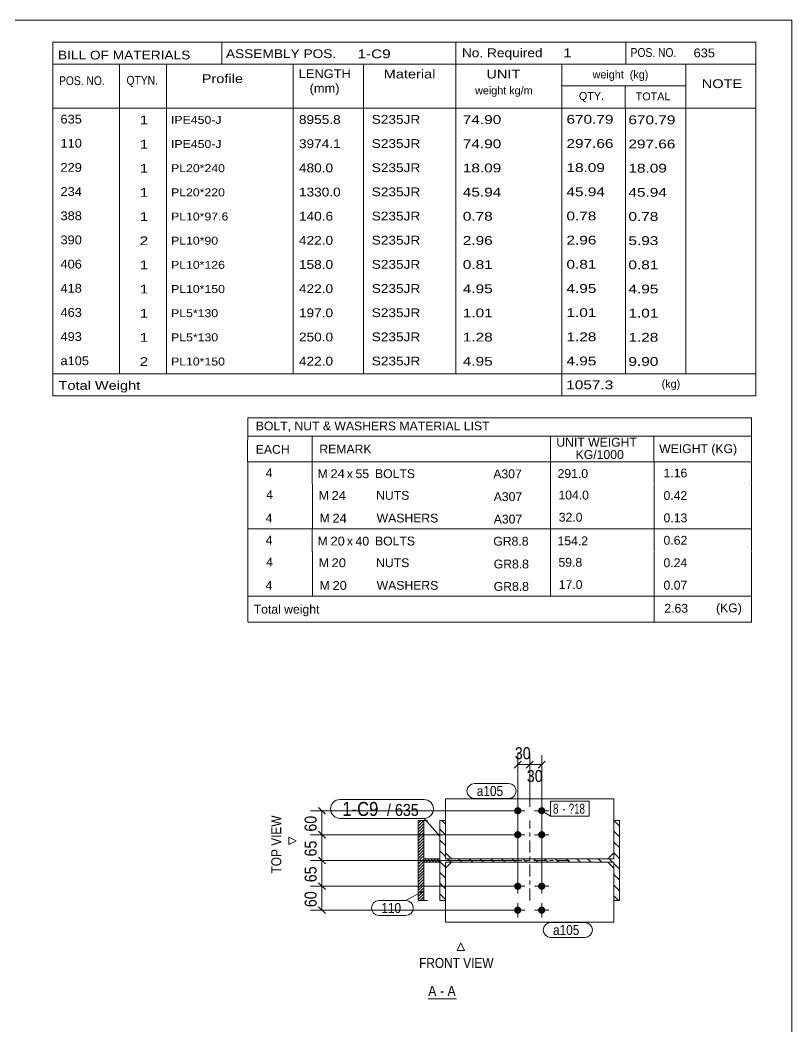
# Model space of a CAD drawing. Header units: millimetres. Extents: x 2 to 579, y 1 to 825.
# Drawn here: x 385.8 to 579, y 572.9 to 825 of the extents above; entities that cross this region are included whole.
import ezdxf

# ---------------------------------------------------------------- set-up
doc = ezdxf.new("R2010")
doc.units = ezdxf.units.MM
for name, pattern in [('XKITLINE00', [0]), ('XKITLINE01', [4, 1, -1, 1, -1]), ('XKITLINE03', [6, 3, -1, 1, -1])]:
    doc.linetypes.add(name, pattern=pattern)
for name, color, linetype, lineweight in [('Bolt', 3, 'Continuous', 0), ('BoltMark', 7, 'Continuous', 0), ('Dimensions', 7, 'Continuous', 0), ('DrawingSheet', 5, 'Continuous', 0), ('OtherObjectType', 7, 'Continuous', 0), ('Part', 2, 'Continuous', 0), ('PartMark', 7, 'Continuous', 0)]:
    doc.layers.add(name, color=color, linetype=linetype, lineweight=lineweight)
doc.styles.add('ARIAL', font='ARIAL.TTF')
doc.styles.add('ARIAL_NARROW', font='ARIALN.TTF')

# ---------------------------------------------------------------- blocks, each defined once
blk = doc.blocks.new('*A3')
at = {"layer": 'Part', "color": 7, "linetype": 'XKITLINE00', "lineweight": 0}
for p, q in [((492.26, 623.69), (491.36, 624.6)), ((535.86, 623.2), (534.46, 624.6)), ((492.26, 621), (490.86, 622.4)), ((535.86, 620.51), (534.46, 621.91)), ((492.26, 618.31), (490.86, 619.71)), ((535.86, 617.81), (534.46, 619.21)), ((492.26, 615.61), (490.86, 617.01)), ((493.72, 614.15), (492.82, 615.05)), ((496.42, 614.15), (495.52, 615.05)), ((499.11, 614.15), (498.21, 615.05)), ((501.81, 614.15), (500.91, 615.05)), ((504.5, 614.15), (503.6, 615.05)), ((507.19, 614.15), (506.29, 615.05)), ((509.89, 614.15), (508.99, 615.05)), ((512.58, 614.15), (511.68, 615.05)), ((515.28, 614.15), (514.38, 615.05)), ((517.97, 614.15), (517.07, 615.05)), ((520.66, 614.15), (519.76, 615.05)), ((523.36, 614.15), (522.46, 615.05)), ((526.05, 614.15), (525.15, 615.05)), ((528.75, 614.15), (527.85, 615.05)), ((531.44, 614.15), (530.54, 615.05)), ((534.13, 614.15), (533.23, 615.05)), ((535.86, 615.12), (534.46, 616.52)), ((492.26, 612.92), (490.86, 614.32)), ((535.86, 612.42), (534.46, 613.82)), ((492.26, 610.22), (490.86, 611.62)), ((535.86, 609.73), (534.46, 611.13)), ((492.26, 607.53), (490.86, 608.93)), ((535.86, 607.04), (534.46, 608.44)), ((492.26, 604.84), (490.86, 606.24)), ((535.6, 604.6), (534.46, 605.74))]:
    blk.add_line(p, q, dxfattribs=at)
blk = doc.blocks.new('*A4')
at = {"layer": 'Part', "color": 7, "linetype": 'XKITLINE00', "lineweight": 0}
for p, q in [((486.12, 624.6), (485.42, 623.9)), ((486.83, 624.57), (485.42, 623.17)), ((486.83, 623.84), (485.42, 622.44)), ((486.83, 623.11), (485.42, 621.7)), ((486.83, 622.38), (485.42, 620.97)), ((486.83, 621.64), (485.42, 620.24)), ((486.83, 620.91), (485.42, 619.5)), ((486.83, 620.18), (485.42, 618.77)), ((486.83, 619.45), (485.42, 618.04)), ((486.83, 618.71), (485.42, 617.31)), ((486.83, 617.98), (485.42, 616.57)), ((485.73, 616.15), (485.42, 615.84)), ((486.1, 615.78), (485.42, 615.11)), ((486.46, 615.42), (485.42, 614.38)), ((486.83, 615.05), (485.42, 613.64)), ((486.83, 617.25), (485.73, 616.15)), ((486.83, 616.52), (486.1, 615.78)), ((486.83, 615.78), (486.46, 615.42)), ((486.83, 615.05), (486.83, 615.05)), ((487.56, 615.05), (487.19, 614.68)), ((488.29, 615.05), (487.56, 614.32)), ((489.03, 615.05), (488.13, 614.15)), ((489.76, 615.05), (488.86, 614.15)), ((490.49, 615.05), (489.59, 614.15)), ((487.19, 614.68), (485.42, 612.91)), ((486.83, 613.58), (485.42, 612.18)), ((486.83, 612.85), (485.42, 611.45)), ((487.56, 614.32), (487.39, 614.15)), ((490.86, 614.69), (490.32, 614.15)), ((486.83, 612.12), (485.42, 610.71)), ((486.83, 611.39), (485.42, 609.98)), ((486.83, 610.65), (485.42, 609.25)), ((486.83, 609.92), (485.42, 608.52)), ((486.83, 609.19), (485.42, 607.78)), ((486.83, 608.46), (485.42, 607.05)), ((486.83, 607.72), (485.42, 606.32)), ((486.83, 606.99), (485.42, 605.58)), ((486.83, 606.26), (485.42, 604.85)), ((486.83, 605.53), (485.9, 604.6)), ((486.83, 604.79), (486.63, 604.6))]:
    blk.add_line(p, q, dxfattribs=at)
blk = doc.blocks.new('*A52')
at = {"layer": 'Bolt'}
for points in [[(511.26, 627.01), (511.26, 626.96), (511.25, 626.92), (511.24, 626.87), (511.23, 626.83), (511.22, 626.79), (511.21, 626.75), (511.19, 626.71), (511.17, 626.67), (511.15, 626.63), (511.13, 626.59), (511.11, 626.55), (511.08, 626.51), (511.06, 626.48), (511.03, 626.45), (511, 626.41), (510.96, 626.38), (510.93, 626.35), (510.9, 626.33), (510.86, 626.3), (510.82, 626.28), (510.78, 626.26), (510.75, 626.24), (510.7, 626.22), (510.66, 626.2), (510.62, 626.19), (510.58, 626.18), (510.54, 626.17), (510.49, 626.16), (510.45, 626.15), (510.4, 626.15), (510.36, 626.15), (510.32, 626.15), (510.27, 626.15), (510.23, 626.16), (510.18, 626.17), (510.14, 626.18), (510.1, 626.19), (510.06, 626.2), (510.02, 626.22), (509.98, 626.24), (509.94, 626.26), (509.9, 626.28), (509.86, 626.3), (509.82, 626.33), (509.79, 626.35), (509.76, 626.38), (509.72, 626.41), (509.69, 626.45), (509.66, 626.48), (509.64, 626.51), (509.61, 626.55), (509.59, 626.59), (509.57, 626.63), (509.55, 626.67), (509.53, 626.71), (509.51, 626.75), (509.5, 626.79), (509.49, 626.83), (509.48, 626.87), (509.47, 626.92), (509.46, 626.96), (509.46, 627.01), (509.46, 627.05), (509.46, 627.09), (509.46, 627.14), (509.47, 627.18), (509.48, 627.23), (509.49, 627.27), (509.5, 627.31), (509.51, 627.35), (509.53, 627.39), (509.55, 627.43), (509.57, 627.47), (509.59, 627.51), (509.61, 627.55), (509.64, 627.59), (509.66, 627.62), (509.69, 627.65), (509.72, 627.69), (509.76, 627.72), (509.79, 627.75), (509.82, 627.77), (509.86, 627.8), (509.9, 627.82), (509.94, 627.84), (509.98, 627.86), (510.02, 627.88), (510.06, 627.9), (510.1, 627.91), (510.14, 627.92), (510.18, 627.93), (510.23, 627.94), (510.27, 627.95), (510.32, 627.95), (510.36, 627.95), (510.4, 627.95), (510.45, 627.95), (510.49, 627.94), (510.54, 627.93), (510.58, 627.92), (510.62, 627.91), (510.66, 627.9), (510.7, 627.88), (510.75, 627.86), (510.78, 627.84), (510.82, 627.82), (510.86, 627.8), (510.9, 627.77), (510.93, 627.75), (510.96, 627.72), (511, 627.69), (511.03, 627.65), (511.06, 627.62), (511.08, 627.59), (511.11, 627.55), (511.13, 627.51), (511.15, 627.47), (511.17, 627.43), (511.19, 627.39), (511.21, 627.35), (511.22, 627.31), (511.23, 627.27), (511.24, 627.23), (511.25, 627.18), (511.26, 627.14), (511.26, 627.09), (511.26, 627.05)], [(517.26, 627.01), (517.26, 626.96), (517.25, 626.92), (517.24, 626.87), (517.23, 626.83), (517.22, 626.79), (517.21, 626.75), (517.19, 626.71), (517.17, 626.67), (517.15, 626.63), (517.13, 626.59), (517.11, 626.55), (517.08, 626.51), (517.06, 626.48), (517.03, 626.45), (517, 626.41), (516.96, 626.38), (516.93, 626.35), (516.9, 626.33), (516.86, 626.3), (516.82, 626.28), (516.78, 626.26), (516.75, 626.24), (516.7, 626.22), (516.66, 626.2), (516.62, 626.19), (516.58, 626.18), (516.54, 626.17), (516.49, 626.16), (516.45, 626.15), (516.4, 626.15), (516.36, 626.15), (516.32, 626.15), (516.27, 626.15), (516.23, 626.16), (516.18, 626.17), (516.14, 626.18), (516.1, 626.19), (516.06, 626.2), (516.02, 626.22), (515.98, 626.24), (515.94, 626.26), (515.9, 626.28), (515.86, 626.3), (515.82, 626.33), (515.79, 626.35), (515.76, 626.38), (515.72, 626.41), (515.69, 626.45), (515.66, 626.48), (515.64, 626.51), (515.61, 626.55), (515.59, 626.59), (515.57, 626.63), (515.55, 626.67), (515.53, 626.71), (515.51, 626.75), (515.5, 626.79), (515.49, 626.83), (515.48, 626.87), (515.47, 626.92), (515.46, 626.96), (515.46, 627.01), (515.46, 627.05), (515.46, 627.09), (515.46, 627.14), (515.47, 627.18), (515.48, 627.23), (515.49, 627.27), (515.5, 627.31), (515.51, 627.35), (515.53, 627.39), (515.55, 627.43), (515.57, 627.47), (515.59, 627.51), (515.61, 627.55), (515.64, 627.59), (515.66, 627.62), (515.69, 627.65), (515.72, 627.69), (515.76, 627.72), (515.79, 627.75), (515.82, 627.77), (515.86, 627.8), (515.9, 627.82), (515.94, 627.84), (515.98, 627.86), (516.02, 627.88), (516.06, 627.9), (516.1, 627.91), (516.14, 627.92), (516.18, 627.93), (516.23, 627.94), (516.27, 627.95), (516.32, 627.95), (516.36, 627.95), (516.4, 627.95), (516.45, 627.95), (516.49, 627.94), (516.54, 627.93), (516.58, 627.92), (516.62, 627.91), (516.66, 627.9), (516.7, 627.88), (516.75, 627.86), (516.78, 627.84), (516.82, 627.82), (516.86, 627.8), (516.9, 627.77), (516.93, 627.75), (516.96, 627.72), (517, 627.69), (517.03, 627.65), (517.06, 627.62), (517.08, 627.59), (517.11, 627.55), (517.13, 627.51), (517.15, 627.47), (517.17, 627.43), (517.19, 627.39), (517.21, 627.35), (517.22, 627.31), (517.23, 627.27), (517.24, 627.23), (517.25, 627.18), (517.26, 627.14), (517.26, 627.09), (517.26, 627.05)], [(511.26, 621.01), (511.26, 620.96), (511.25, 620.92), (511.24, 620.87), (511.23, 620.83), (511.22, 620.79), (511.21, 620.75), (511.19, 620.71), (511.17, 620.67), (511.15, 620.63), (511.13, 620.59), (511.11, 620.55), (511.08, 620.51), (511.06, 620.48), (511.03, 620.45), (511, 620.41), (510.96, 620.38), (510.93, 620.35), (510.9, 620.33), (510.86, 620.3), (510.82, 620.28), (510.78, 620.26), (510.75, 620.24), (510.7, 620.22), (510.66, 620.2), (510.62, 620.19), (510.58, 620.18), (510.54, 620.17), (510.49, 620.16), (510.45, 620.15), (510.4, 620.15), (510.36, 620.15), (510.32, 620.15), (510.27, 620.15), (510.23, 620.16), (510.18, 620.17), (510.14, 620.18), (510.1, 620.19), (510.06, 620.2), (510.02, 620.22), (509.98, 620.24), (509.94, 620.26), (509.9, 620.28), (509.86, 620.3), (509.82, 620.33), (509.79, 620.35), (509.76, 620.38), (509.72, 620.41), (509.69, 620.45), (509.66, 620.48), (509.64, 620.51), (509.61, 620.55), (509.59, 620.59), (509.57, 620.63), (509.55, 620.67), (509.53, 620.71), (509.51, 620.75), (509.5, 620.79), (509.49, 620.83), (509.48, 620.87), (509.47, 620.92), (509.46, 620.96), (509.46, 621.01), (509.46, 621.05), (509.46, 621.09), (509.46, 621.14), (509.47, 621.18), (509.48, 621.23), (509.49, 621.27), (509.5, 621.31), (509.51, 621.35), (509.53, 621.39), (509.55, 621.43), (509.57, 621.47), (509.59, 621.51), (509.61, 621.55), (509.64, 621.59), (509.66, 621.62), (509.69, 621.65), (509.72, 621.69), (509.76, 621.72), (509.79, 621.75), (509.82, 621.77), (509.86, 621.8), (509.9, 621.82), (509.94, 621.84), (509.98, 621.86), (510.02, 621.88), (510.06, 621.9), (510.1, 621.91), (510.14, 621.92), (510.18, 621.93), (510.23, 621.94), (510.27, 621.95), (510.32, 621.95), (510.36, 621.95), (510.4, 621.95), (510.45, 621.95), (510.49, 621.94), (510.54, 621.93), (510.58, 621.92), (510.62, 621.91), (510.66, 621.9), (510.7, 621.88), (510.75, 621.86), (510.78, 621.84), (510.82, 621.82), (510.86, 621.8), (510.9, 621.77), (510.93, 621.75), (510.96, 621.72), (511, 621.69), (511.03, 621.65), (511.06, 621.62), (511.08, 621.59), (511.11, 621.55), (511.13, 621.51), (511.15, 621.47), (511.17, 621.43), (511.19, 621.39), (511.21, 621.35), (511.22, 621.31), (511.23, 621.27), (511.24, 621.23), (511.25, 621.18), (511.26, 621.14), (511.26, 621.09), (511.26, 621.05)], [(517.26, 621.01), (517.26, 620.96), (517.25, 620.92), (517.24, 620.87), (517.23, 620.83), (517.22, 620.79), (517.21, 620.75), (517.19, 620.71), (517.17, 620.67), (517.15, 620.63), (517.13, 620.59), (517.11, 620.55), (517.08, 620.51), (517.06, 620.48), (517.03, 620.45), (517, 620.41), (516.96, 620.38), (516.93, 620.35), (516.9, 620.33), (516.86, 620.3), (516.82, 620.28), (516.78, 620.26), (516.75, 620.24), (516.7, 620.22), (516.66, 620.2), (516.62, 620.19), (516.58, 620.18), (516.54, 620.17), (516.49, 620.16), (516.45, 620.15), (516.4, 620.15), (516.36, 620.15), (516.32, 620.15), (516.27, 620.15), (516.23, 620.16), (516.18, 620.17), (516.14, 620.18), (516.1, 620.19), (516.06, 620.2), (516.02, 620.22), (515.98, 620.24), (515.94, 620.26), (515.9, 620.28), (515.86, 620.3), (515.82, 620.33), (515.79, 620.35), (515.76, 620.38), (515.72, 620.41), (515.69, 620.45), (515.66, 620.48), (515.64, 620.51), (515.61, 620.55), (515.59, 620.59), (515.57, 620.63), (515.55, 620.67), (515.53, 620.71), (515.51, 620.75), (515.5, 620.79), (515.49, 620.83), (515.48, 620.87), (515.47, 620.92), (515.46, 620.96), (515.46, 621.01), (515.46, 621.05), (515.46, 621.09), (515.46, 621.14), (515.47, 621.18), (515.48, 621.23), (515.49, 621.27), (515.5, 621.31), (515.51, 621.35), (515.53, 621.39), (515.55, 621.43), (515.57, 621.47), (515.59, 621.51), (515.61, 621.55), (515.64, 621.59), (515.66, 621.62), (515.69, 621.65), (515.72, 621.69), (515.76, 621.72), (515.79, 621.75), (515.82, 621.77), (515.86, 621.8), (515.9, 621.82), (515.94, 621.84), (515.98, 621.86), (516.02, 621.88), (516.06, 621.9), (516.1, 621.91), (516.14, 621.92), (516.18, 621.93), (516.23, 621.94), (516.27, 621.95), (516.32, 621.95), (516.36, 621.95), (516.4, 621.95), (516.45, 621.95), (516.49, 621.94), (516.54, 621.93), (516.58, 621.92), (516.62, 621.91), (516.66, 621.9), (516.7, 621.88), (516.75, 621.86), (516.78, 621.84), (516.82, 621.82), (516.86, 621.8), (516.9, 621.77), (516.93, 621.75), (516.96, 621.72), (517, 621.69), (517.03, 621.65), (517.06, 621.62), (517.08, 621.59), (517.11, 621.55), (517.13, 621.51), (517.15, 621.47), (517.17, 621.43), (517.19, 621.39), (517.21, 621.35), (517.22, 621.31), (517.23, 621.27), (517.24, 621.23), (517.25, 621.18), (517.26, 621.14), (517.26, 621.09), (517.26, 621.05)]]:
    blk.add_hatch(color=3, dxfattribs=at).paths.add_polyline_path(points, flags=17)
at = {"layer": 'Bolt', "color": 3, "linetype": 'XKITLINE00', "lineweight": 0}
for p, q in [((510.36, 628.85), (510.36, 625.25)), ((516.36, 628.85), (516.36, 625.25)), ((508.56, 627.05), (512.16, 627.05)), ((514.56, 627.05), (518.16, 627.05)), ((510.36, 622.85), (510.36, 619.25)), ((516.36, 622.85), (516.36, 619.25)), ((508.56, 621.05), (512.16, 621.05)), ((514.56, 621.05), (518.16, 621.05))]:
    blk.add_line(p, q, dxfattribs=at)
blk = doc.blocks.new('*A53')
at = {"layer": 'Bolt'}
for points in [[(509.46, 608.19), (509.46, 608.24), (509.47, 608.28), (509.48, 608.33), (509.49, 608.37), (509.5, 608.41), (509.51, 608.45), (509.53, 608.49), (509.55, 608.53), (509.57, 608.57), (509.59, 608.61), (509.61, 608.65), (509.64, 608.69), (509.66, 608.72), (509.69, 608.75), (509.72, 608.79), (509.76, 608.82), (509.79, 608.85), (509.82, 608.87), (509.86, 608.9), (509.9, 608.92), (509.94, 608.94), (509.98, 608.96), (510.02, 608.98), (510.06, 609), (510.1, 609.01), (510.14, 609.02), (510.18, 609.03), (510.23, 609.04), (510.27, 609.05), (510.32, 609.05), (510.36, 609.05), (510.4, 609.05), (510.45, 609.05), (510.49, 609.04), (510.54, 609.03), (510.58, 609.02), (510.62, 609.01), (510.66, 609), (510.7, 608.98), (510.75, 608.96), (510.78, 608.94), (510.82, 608.92), (510.86, 608.9), (510.9, 608.87), (510.93, 608.85), (510.96, 608.82), (511, 608.79), (511.03, 608.75), (511.06, 608.72), (511.08, 608.69), (511.11, 608.65), (511.13, 608.61), (511.15, 608.57), (511.17, 608.53), (511.19, 608.49), (511.21, 608.45), (511.22, 608.41), (511.23, 608.37), (511.24, 608.33), (511.25, 608.28), (511.26, 608.24), (511.26, 608.19), (511.26, 608.15), (511.26, 608.11), (511.26, 608.06), (511.25, 608.02), (511.24, 607.97), (511.23, 607.93), (511.22, 607.89), (511.21, 607.85), (511.19, 607.81), (511.17, 607.77), (511.15, 607.73), (511.13, 607.69), (511.11, 607.65), (511.08, 607.61), (511.06, 607.58), (511.03, 607.55), (511, 607.51), (510.96, 607.48), (510.93, 607.45), (510.9, 607.43), (510.86, 607.4), (510.82, 607.38), (510.78, 607.36), (510.75, 607.34), (510.7, 607.32), (510.66, 607.3), (510.62, 607.29), (510.58, 607.28), (510.54, 607.27), (510.49, 607.26), (510.45, 607.25), (510.4, 607.25), (510.36, 607.25), (510.32, 607.25), (510.27, 607.25), (510.23, 607.26), (510.18, 607.27), (510.14, 607.28), (510.1, 607.29), (510.06, 607.3), (510.02, 607.32), (509.98, 607.34), (509.94, 607.36), (509.9, 607.38), (509.86, 607.4), (509.82, 607.43), (509.79, 607.45), (509.76, 607.48), (509.72, 607.51), (509.69, 607.55), (509.66, 607.58), (509.64, 607.61), (509.61, 607.65), (509.59, 607.69), (509.57, 607.73), (509.55, 607.77), (509.53, 607.81), (509.51, 607.85), (509.5, 607.89), (509.49, 607.93), (509.48, 607.97), (509.47, 608.02), (509.46, 608.06), (509.46, 608.11), (509.46, 608.15)], [(515.46, 608.19), (515.46, 608.24), (515.47, 608.28), (515.48, 608.33), (515.49, 608.37), (515.5, 608.41), (515.51, 608.45), (515.53, 608.49), (515.55, 608.53), (515.57, 608.57), (515.59, 608.61), (515.61, 608.65), (515.64, 608.69), (515.66, 608.72), (515.69, 608.75), (515.72, 608.79), (515.76, 608.82), (515.79, 608.85), (515.82, 608.87), (515.86, 608.9), (515.9, 608.92), (515.94, 608.94), (515.98, 608.96), (516.02, 608.98), (516.06, 609), (516.1, 609.01), (516.14, 609.02), (516.18, 609.03), (516.23, 609.04), (516.27, 609.05), (516.32, 609.05), (516.36, 609.05), (516.4, 609.05), (516.45, 609.05), (516.49, 609.04), (516.54, 609.03), (516.58, 609.02), (516.62, 609.01), (516.66, 609), (516.7, 608.98), (516.75, 608.96), (516.78, 608.94), (516.82, 608.92), (516.86, 608.9), (516.9, 608.87), (516.93, 608.85), (516.96, 608.82), (517, 608.79), (517.03, 608.75), (517.06, 608.72), (517.08, 608.69), (517.11, 608.65), (517.13, 608.61), (517.15, 608.57), (517.17, 608.53), (517.19, 608.49), (517.21, 608.45), (517.22, 608.41), (517.23, 608.37), (517.24, 608.33), (517.25, 608.28), (517.26, 608.24), (517.26, 608.19), (517.26, 608.15), (517.26, 608.11), (517.26, 608.06), (517.25, 608.02), (517.24, 607.97), (517.23, 607.93), (517.22, 607.89), (517.21, 607.85), (517.19, 607.81), (517.17, 607.77), (517.15, 607.73), (517.13, 607.69), (517.11, 607.65), (517.08, 607.61), (517.06, 607.58), (517.03, 607.55), (517, 607.51), (516.96, 607.48), (516.93, 607.45), (516.9, 607.43), (516.86, 607.4), (516.82, 607.38), (516.78, 607.36), (516.75, 607.34), (516.7, 607.32), (516.66, 607.3), (516.62, 607.29), (516.58, 607.28), (516.54, 607.27), (516.49, 607.26), (516.45, 607.25), (516.4, 607.25), (516.36, 607.25), (516.32, 607.25), (516.27, 607.25), (516.23, 607.26), (516.18, 607.27), (516.14, 607.28), (516.1, 607.29), (516.06, 607.3), (516.02, 607.32), (515.98, 607.34), (515.94, 607.36), (515.9, 607.38), (515.86, 607.4), (515.82, 607.43), (515.79, 607.45), (515.76, 607.48), (515.72, 607.51), (515.69, 607.55), (515.66, 607.58), (515.64, 607.61), (515.61, 607.65), (515.59, 607.69), (515.57, 607.73), (515.55, 607.77), (515.53, 607.81), (515.51, 607.85), (515.5, 607.89), (515.49, 607.93), (515.48, 607.97), (515.47, 608.02), (515.46, 608.06), (515.46, 608.11), (515.46, 608.15)], [(509.46, 602.19), (509.46, 602.24), (509.47, 602.28), (509.48, 602.33), (509.49, 602.37), (509.5, 602.41), (509.51, 602.45), (509.53, 602.49), (509.55, 602.53), (509.57, 602.57), (509.59, 602.61), (509.61, 602.65), (509.64, 602.69), (509.66, 602.72), (509.69, 602.75), (509.72, 602.79), (509.76, 602.82), (509.79, 602.85), (509.82, 602.87), (509.86, 602.9), (509.9, 602.92), (509.94, 602.94), (509.98, 602.96), (510.02, 602.98), (510.06, 603), (510.1, 603.01), (510.14, 603.02), (510.18, 603.03), (510.23, 603.04), (510.27, 603.05), (510.32, 603.05), (510.36, 603.05), (510.4, 603.05), (510.45, 603.05), (510.49, 603.04), (510.54, 603.03), (510.58, 603.02), (510.62, 603.01), (510.66, 603), (510.7, 602.98), (510.75, 602.96), (510.78, 602.94), (510.82, 602.92), (510.86, 602.9), (510.9, 602.87), (510.93, 602.85), (510.96, 602.82), (511, 602.79), (511.03, 602.75), (511.06, 602.72), (511.08, 602.69), (511.11, 602.65), (511.13, 602.61), (511.15, 602.57), (511.17, 602.53), (511.19, 602.49), (511.21, 602.45), (511.22, 602.41), (511.23, 602.37), (511.24, 602.33), (511.25, 602.28), (511.26, 602.24), (511.26, 602.19), (511.26, 602.15), (511.26, 602.11), (511.26, 602.06), (511.25, 602.02), (511.24, 601.97), (511.23, 601.93), (511.22, 601.89), (511.21, 601.85), (511.19, 601.81), (511.17, 601.77), (511.15, 601.73), (511.13, 601.69), (511.11, 601.65), (511.08, 601.61), (511.06, 601.58), (511.03, 601.55), (511, 601.51), (510.96, 601.48), (510.93, 601.45), (510.9, 601.43), (510.86, 601.4), (510.82, 601.38), (510.78, 601.36), (510.75, 601.34), (510.7, 601.32), (510.66, 601.3), (510.62, 601.29), (510.58, 601.28), (510.54, 601.27), (510.49, 601.26), (510.45, 601.25), (510.4, 601.25), (510.36, 601.25), (510.32, 601.25), (510.27, 601.25), (510.23, 601.26), (510.18, 601.27), (510.14, 601.28), (510.1, 601.29), (510.06, 601.3), (510.02, 601.32), (509.98, 601.34), (509.94, 601.36), (509.9, 601.38), (509.86, 601.4), (509.82, 601.43), (509.79, 601.45), (509.76, 601.48), (509.72, 601.51), (509.69, 601.55), (509.66, 601.58), (509.64, 601.61), (509.61, 601.65), (509.59, 601.69), (509.57, 601.73), (509.55, 601.77), (509.53, 601.81), (509.51, 601.85), (509.5, 601.89), (509.49, 601.93), (509.48, 601.97), (509.47, 602.02), (509.46, 602.06), (509.46, 602.11), (509.46, 602.15)], [(515.46, 602.19), (515.46, 602.24), (515.47, 602.28), (515.48, 602.33), (515.49, 602.37), (515.5, 602.41), (515.51, 602.45), (515.53, 602.49), (515.55, 602.53), (515.57, 602.57), (515.59, 602.61), (515.61, 602.65), (515.64, 602.69), (515.66, 602.72), (515.69, 602.75), (515.72, 602.79), (515.76, 602.82), (515.79, 602.85), (515.82, 602.87), (515.86, 602.9), (515.9, 602.92), (515.94, 602.94), (515.98, 602.96), (516.02, 602.98), (516.06, 603), (516.1, 603.01), (516.14, 603.02), (516.18, 603.03), (516.23, 603.04), (516.27, 603.05), (516.32, 603.05), (516.36, 603.05), (516.4, 603.05), (516.45, 603.05), (516.49, 603.04), (516.54, 603.03), (516.58, 603.02), (516.62, 603.01), (516.66, 603), (516.7, 602.98), (516.75, 602.96), (516.78, 602.94), (516.82, 602.92), (516.86, 602.9), (516.9, 602.87), (516.93, 602.85), (516.96, 602.82), (517, 602.79), (517.03, 602.75), (517.06, 602.72), (517.08, 602.69), (517.11, 602.65), (517.13, 602.61), (517.15, 602.57), (517.17, 602.53), (517.19, 602.49), (517.21, 602.45), (517.22, 602.41), (517.23, 602.37), (517.24, 602.33), (517.25, 602.28), (517.26, 602.24), (517.26, 602.19), (517.26, 602.15), (517.26, 602.11), (517.26, 602.06), (517.25, 602.02), (517.24, 601.97), (517.23, 601.93), (517.22, 601.89), (517.21, 601.85), (517.19, 601.81), (517.17, 601.77), (517.15, 601.73), (517.13, 601.69), (517.11, 601.65), (517.08, 601.61), (517.06, 601.58), (517.03, 601.55), (517, 601.51), (516.96, 601.48), (516.93, 601.45), (516.9, 601.43), (516.86, 601.4), (516.82, 601.38), (516.78, 601.36), (516.75, 601.34), (516.7, 601.32), (516.66, 601.3), (516.62, 601.29), (516.58, 601.28), (516.54, 601.27), (516.49, 601.26), (516.45, 601.25), (516.4, 601.25), (516.36, 601.25), (516.32, 601.25), (516.27, 601.25), (516.23, 601.26), (516.18, 601.27), (516.14, 601.28), (516.1, 601.29), (516.06, 601.3), (516.02, 601.32), (515.98, 601.34), (515.94, 601.36), (515.9, 601.38), (515.86, 601.4), (515.82, 601.43), (515.79, 601.45), (515.76, 601.48), (515.72, 601.51), (515.69, 601.55), (515.66, 601.58), (515.64, 601.61), (515.61, 601.65), (515.59, 601.69), (515.57, 601.73), (515.55, 601.77), (515.53, 601.81), (515.51, 601.85), (515.5, 601.89), (515.49, 601.93), (515.48, 601.97), (515.47, 602.02), (515.46, 602.06), (515.46, 602.11), (515.46, 602.15)]]:
    blk.add_hatch(color=3, dxfattribs=at).paths.add_polyline_path(points, flags=17)
at = {"layer": 'Bolt', "color": 3, "linetype": 'XKITLINE00', "lineweight": 0}
for p, q in [((512.16, 608.15), (508.56, 608.15)), ((510.36, 606.35), (510.36, 609.95)), ((518.16, 608.15), (514.56, 608.15)), ((516.36, 606.35), (516.36, 609.95)), ((510.36, 600.35), (510.36, 603.95)), ((516.36, 600.35), (516.36, 603.95)), ((512.16, 602.15), (508.56, 602.15)), ((518.16, 602.15), (514.56, 602.15))]:
    blk.add_line(p, q, dxfattribs=at)
blk = doc.blocks.new('*A54')
at = {"layer": 'Part', "color": 2, "linetype": 'XKITLINE00', "lineweight": 0}
for p, q in [((490.86, 604.6), (490.86, 624.6)), ((490.86, 624.6), (492.26, 624.6)), ((492.26, 624.6), (492.26, 615.05)), ((534.46, 624.6), (535.86, 624.6)), ((534.46, 615.05), (534.46, 624.6)), ((535.86, 624.6), (535.86, 604.6)), ((492.26, 615.05), (534.46, 615.05)), ((534.46, 614.15), (492.26, 614.15)), ((492.26, 614.15), (492.26, 604.6)), ((534.46, 604.6), (534.46, 614.15)), ((492.26, 604.6), (490.86, 604.6)), ((535.86, 604.6), (534.46, 604.6))]:
    blk.add_line(p, q, dxfattribs=at)
at = {"layer": 'Part', "color": 7, "linetype": 'XKITLINE03', "lineweight": 0}
for p, q in [((513.36, 604.6), (513.36, 624.6)), ((523.36, 614.6), (503.36, 614.6))]:
    blk.add_line(p, q, dxfattribs=at)
blk = doc.blocks.new('*A55')
at = {"layer": 'Part', "color": 2, "linetype": 'XKITLINE00', "lineweight": 0}
for p, q in [((492.26, 630.05), (492.26, 624.6)), ((492.26, 630.05), (534.46, 630.05)), ((534.46, 630.05), (534.46, 624.6)), ((492.26, 616.55), (493.76, 615.05)), ((534.46, 616.55), (532.96, 615.05))]:
    blk.add_line(p, q, dxfattribs=at)
at = {"layer": 'Part', "color": 7, "linetype": 'XKITLINE01', "lineweight": 0}
for p, q in [((492.26, 624.6), (492.26, 616.55)), ((534.46, 624.6), (534.46, 616.55)), ((493.76, 615.05), (532.96, 615.05))]:
    blk.add_line(p, q, dxfattribs=at)
blk = doc.blocks.new('*A56')
at = {"layer": 'Part', "color": 2, "linetype": 'XKITLINE00', "lineweight": 0}
for p, q in [((493.76, 614.15), (492.26, 612.65)), ((534.46, 612.65), (532.96, 614.15)), ((492.26, 599.15), (492.26, 604.6)), ((534.46, 599.15), (534.46, 604.6)), ((492.26, 599.15), (534.46, 599.15))]:
    blk.add_line(p, q, dxfattribs=at)
at = {"layer": 'Part', "color": 7, "linetype": 'XKITLINE01', "lineweight": 0}
for p, q in [((492.26, 604.6), (492.26, 612.65)), ((532.96, 614.15), (493.76, 614.15)), ((534.46, 604.6), (534.46, 612.65))]:
    blk.add_line(p, q, dxfattribs=at)
blk = doc.blocks.new('*A57')
at = {"layer": 'Part', "color": 2, "linetype": 'XKITLINE00', "lineweight": 0}
for p, q in [((485.42, 604.6), (485.42, 624.6)), ((485.42, 624.6), (487.79, 624.6)), ((486.83, 624.6), (486.83, 615.05)), ((486.83, 615.05), (490.86, 615.05)), ((490.86, 615.05), (490.86, 614.15)), ((490.86, 614.15), (486.83, 614.15)), ((486.83, 614.15), (486.83, 604.6)), ((487.79, 604.6), (485.42, 604.6))]:
    blk.add_line(p, q, dxfattribs=at)
blk = doc.blocks.new('*A69')
at = {"layer": 'DrawingSheet', "color": 5, "linetype": 'XKITLINE00', "lineweight": 0}
for p, q in [((579, 825), (5, 825)), ((579, 5), (579, 825))]:
    blk.add_line(p, q, dxfattribs=at)
blk = doc.blocks.new('*A70')
at = {"layer": 'OtherObjectType', "color": 7, "linetype": 'XKITLINE00', "lineweight": 0}
for p, q in [((442.76, 725.45), (442.75, 714.45)), ((442.76, 725.45), (568.88, 725.45)), ((568.88, 725.45), (568.88, 714.45)), ((442.75, 720.8), (568.88, 720.8)), ((458.87, 720.81), (458.87, 714.45)), ((518.57, 720.81), (518.57, 714.45)), ((544.47, 720.79), (544.47, 714.45)), ((442.76, 714.42), (442.76, 708.92)), ((442.77, 714.45), (568.88, 714.45)), ((458.92, 714.45), (458.92, 708.83)), ((518.57, 714.45), (518.57, 708.83)), ((544.5, 714.45), (544.5, 708.95)), ((568.88, 714.45), (568.88, 708.95)), ((442.79, 708.83), (442.79, 703.22)), ((458.95, 708.83), (458.95, 703.21)), ((518.57, 708.83), (518.57, 703.21)), ((544.5, 708.83), (544.5, 703.33)), ((568.88, 708.83), (568.88, 703.33)), ((442.79, 703.2), (442.79, 697.63)), ((458.95, 703.21), (458.95, 697.59)), ((518.57, 703.21), (518.57, 697.59)), ((544.5, 703.21), (544.5, 697.6)), ((568.88, 703.21), (568.88, 697.6)), ((568.88, 697.6), (442.75, 697.63)), ((442.76, 697.56), (442.76, 692.06)), ((458.92, 697.59), (458.92, 691.97)), ((518.57, 697.59), (518.57, 691.97)), ((544.5, 697.59), (544.5, 692.09)), ((568.88, 697.59), (568.88, 692.09)), ((442.79, 691.97), (442.79, 686.36)), ((458.95, 691.97), (458.95, 686.36)), ((518.57, 691.97), (518.57, 686.36)), ((544.5, 691.97), (544.5, 686.47)), ((568.88, 691.97), (568.88, 686.47)), ((442.79, 686.34), (442.79, 680.77)), ((458.95, 686.35), (458.95, 680.74)), ((518.57, 686.36), (518.57, 680.74)), ((544.5, 686.35), (544.5, 680.75)), ((568.88, 686.35), (568.88, 680.74)), ((568.88, 680.74), (442.75, 680.77)), ((442.78, 680.74), (442.78, 674.33)), ((442.85, 680.73), (568.87, 680.74)), ((544.5, 680.7), (544.5, 674.29)), ((568.87, 680.71), (568.87, 674.29)), ((442.77, 674.29), (568.87, 674.29))]:
    blk.add_line(p, q, dxfattribs=at)
at = {"layer": 'OtherObjectType', "color": 7, "style": 'ARIAL_NARROW'}
for s, width, p in [('BOLT, NUT & WASHERS MATERIAL LIST', 1.211571, (444.79, 722.29)), ('EACH', 1.211571, (444.78, 716.42)), ('REMARK', 1.211571, (460.7, 716.51)), ('UNIT WEIGHT', 1.211571, (520.03, 718.22)), ('WEIGHT (KG)', 1.211571, (545.78, 716.6)), (' KG/1000', 1.211571, (524.02, 715.13)), ('4', 1.211571, (447.26, 710.55)), ('M', 1.211571, (460.26, 710.35)), ('24', 1.275, (463.5, 710.33)), ('x', 1.211571, (467.58, 710.33)), ('55', 1.211571, (469.76, 710.32)), ('BOLTS', 1.211571, (474.63, 710.34)), ('A307', 1.211571, (504.25, 710.29)), ('291.0', 1.211571, (520.34, 710.38)), ('1.16', 1.211571, (546.87, 710.51)), ('4', 1.211571, (447.4, 705.11)), ('M', 1.211571, (460.54, 704.91)), ('24', 1.275, (463.78, 704.89)), ('NUTS', 1.211571, (474.91, 704.91)), ('A307', 1.211571, (504.35, 704.59)), ('104.0', 1.211571, (520.56, 705)), ('0.42', 1.211571, (546.87, 704.89)), ('4', 1.211571, (447.24, 699.24)), ('M', 1.211571, (460.76, 699.24)), ('24', 1.275, (464, 699.22)), ('WASHERS', 1.211571, (475.04, 699.23)), ('A307', 1.211571, (504.35, 698.97)), ('32.0', 1.211571, (520.64, 699.44)), ('0.13', 1.211571, (546.87, 699.28)), ('4', 1.211571, (447.26, 693.7)), ('M', 1.211571, (460.26, 693.49)), ('20', 1.275, (463.5, 693.47)), ('40', 1.211571, (469.76, 693.46)), ('BOLTS', 1.211571, (474.63, 693.48)), ('154.2', 1.211571, (520.34, 693.52)), ('0.62', 1.211571, (546.87, 693.66)), ('x', 1.211571, (467.58, 693.47)), ('GR8.8', 1.211571, (504.25, 693.43)), ('4', 1.211571, (447.4, 688.25)), ('M', 1.211571, (460.54, 688.06)), ('20', 1.275, (463.78, 688.04)), ('NUTS', 1.211571, (474.91, 688.05)), ('GR8.8', 1.211571, (504.35, 687.73)), ('59.8', 1.211571, (520.56, 688.15)), ('0.24', 1.211571, (546.87, 688.04)), ('4', 1.211571, (447.24, 682.38)), ('M', 1.211571, (460.76, 682.38)), ('20', 1.275, (464, 682.36)), ('WASHERS', 1.211571, (475.04, 682.38)), ('GR8.8', 1.211571, (504.35, 682.11)), ('17.0', 1.211571, (520.64, 682.58)), ('0.07', 1.211571, (546.87, 682.42)), ('Total weight', 1.211571, (444.26, 676.41)), ('2.63', 1.211571, (547.07, 676.64)), ('(KG)', 1.211571, (560.02, 676.74))]:
    blk.add_text(s, height=2.2, dxfattribs=dict(at, width=width)).set_placement(p)
blk = doc.blocks.new('*A75')
at = {"layer": 'OtherObjectType', "color": 7, "linetype": 'XKITLINE00', "lineweight": 0}
for p, q in [((393.98, 819.5), (569.98, 819.5)), ((393.98, 819.5), (393.98, 808.5)), ((436.26, 819.42), (436.26, 813.87)), ((494.85, 814), (494.85, 819.5)), ((537.43, 813.96), (537.43, 819.42)), ((569.98, 814), (569.98, 819.5)), ((393.98, 814), (569.98, 814)), ((410.64, 814), (410.64, 803)), ((422.4, 813.98), (422.4, 803.03)), ((454.12, 813.99), (454.13, 803)), ((471.78, 813.98), (471.78, 803)), ((494.85, 813.98), (494.85, 803)), ((521.43, 814), (521.43, 803)), ((552.42, 814), (552.42, 803)), ((569.98, 814), (569.98, 808.5)), ((393.98, 808.5), (393.98, 803)), ((521.45, 808.52), (552.45, 808.52)), ((537.28, 808.52), (537.28, 803)), ((569.98, 808.5), (569.98, 803)), ((393.98, 803), (569.98, 803)), ((393.98, 803), (393.98, 796.95)), ((410.63, 803), (410.63, 796.95)), ((422.44, 802.99), (422.44, 796.95)), ((454.12, 803), (454.11, 796.95)), ((471.79, 803), (471.79, 796.95)), ((494.87, 803), (494.87, 796.95)), ((521.44, 803), (521.44, 796.95)), ((537.33, 802.95), (537.33, 796.95)), ((552.43, 803), (552.43, 796.95)), ((569.98, 803), (569.98, 796.95)), ((393.98, 796.95), (393.98, 790.9)), ((410.63, 796.95), (410.63, 790.9)), ((422.44, 796.94), (422.44, 790.9)), ((454.12, 796.95), (454.11, 790.9)), ((471.79, 796.95), (471.79, 790.9)), ((494.87, 796.95), (494.87, 790.9)), ((521.44, 796.95), (521.44, 790.9)), ((537.33, 796.9), (537.33, 790.9)), ((552.43, 796.95), (552.43, 790.9)), ((569.98, 796.95), (569.98, 790.9)), ((393.98, 790.9), (393.98, 784.85)), ((410.63, 790.9), (410.63, 784.85)), ((422.44, 790.89), (422.44, 784.85)), ((454.12, 790.9), (454.11, 784.85)), ((471.79, 790.9), (471.79, 784.85)), ((494.87, 790.9), (494.87, 784.85)), ((521.44, 790.9), (521.44, 784.85)), ((537.33, 790.85), (537.33, 784.85)), ((552.43, 790.9), (552.43, 784.85)), ((569.98, 790.9), (569.98, 784.85)), ((393.98, 784.85), (393.98, 778.8)), ((410.63, 784.85), (410.63, 778.8)), ((422.44, 784.84), (422.44, 778.8)), ((454.12, 784.85), (454.11, 778.8)), ((471.79, 784.85), (471.79, 778.8)), ((494.87, 784.85), (494.87, 778.8)), ((521.44, 784.85), (521.44, 778.8)), ((537.33, 784.8), (537.33, 778.8)), ((552.43, 784.85), (552.43, 778.8)), ((569.98, 784.85), (569.98, 778.8)), ((393.98, 778.8), (393.98, 772.75)), ((410.63, 778.8), (410.63, 772.75)), ((422.44, 778.79), (422.44, 772.75)), ((454.12, 778.8), (454.11, 772.75)), ((471.79, 778.8), (471.79, 772.75)), ((494.87, 778.8), (494.87, 772.75)), ((521.44, 778.8), (521.44, 772.75)), ((537.33, 778.75), (537.33, 772.75)), ((552.43, 778.8), (552.43, 772.75)), ((569.98, 778.8), (569.98, 772.75)), ((393.98, 772.75), (393.98, 766.7)), ((410.63, 772.75), (410.63, 766.7)), ((422.44, 772.74), (422.44, 766.7)), ((454.12, 772.75), (454.11, 766.7)), ((471.79, 772.75), (471.79, 766.7)), ((494.87, 772.75), (494.87, 766.7)), ((521.44, 772.75), (521.44, 766.7)), ((537.33, 772.7), (537.33, 766.7)), ((552.43, 772.75), (552.43, 766.7)), ((569.98, 772.75), (569.98, 766.7)), ((393.98, 766.7), (393.98, 760.65)), ((410.63, 766.7), (410.63, 760.65)), ((422.44, 766.69), (422.44, 760.65)), ((454.12, 766.7), (454.11, 760.65)), ((471.79, 766.7), (471.79, 760.65)), ((494.87, 766.7), (494.87, 760.65)), ((521.44, 766.7), (521.44, 760.65)), ((537.33, 766.65), (537.33, 760.65)), ((552.43, 766.7), (552.43, 760.65)), ((569.98, 766.7), (569.98, 760.65)), ((393.98, 760.65), (393.98, 754.6)), ((410.63, 760.65), (410.63, 754.6)), ((422.44, 760.64), (422.44, 754.6)), ((454.12, 760.65), (454.11, 754.6)), ((471.79, 760.65), (471.79, 754.6)), ((494.87, 760.65), (494.87, 754.6)), ((521.44, 760.65), (521.44, 754.6)), ((537.33, 760.6), (537.33, 754.6)), ((552.43, 760.65), (552.43, 754.6)), ((569.98, 760.65), (569.98, 754.6)), ((393.98, 754.6), (393.98, 748.55)), ((410.63, 754.6), (410.63, 748.55)), ((422.44, 754.59), (422.44, 748.55)), ((454.12, 754.6), (454.11, 748.55)), ((471.79, 754.6), (471.79, 748.55)), ((494.87, 754.6), (494.87, 748.55)), ((521.44, 754.6), (521.44, 748.55)), ((537.33, 754.55), (537.33, 748.55)), ((552.43, 754.6), (552.43, 748.55)), ((569.98, 754.6), (569.98, 748.55)), ((393.98, 748.55), (393.98, 742.5)), ((410.63, 748.55), (410.63, 742.5)), ((422.44, 748.54), (422.44, 742.5)), ((454.12, 748.55), (454.11, 742.5)), ((471.79, 748.55), (471.79, 742.5)), ((494.87, 748.55), (494.87, 742.5)), ((521.44, 748.55), (521.44, 742.5)), ((537.33, 748.5), (537.33, 742.5)), ((552.43, 748.55), (552.43, 742.5)), ((569.98, 748.55), (569.98, 742.5)), ((393.98, 742.5), (393.98, 736.45)), ((410.63, 742.5), (410.63, 736.45)), ((422.44, 742.49), (422.44, 736.45)), ((454.12, 742.5), (454.11, 736.45)), ((471.79, 742.5), (471.79, 736.45)), ((494.87, 742.5), (494.87, 736.45)), ((521.44, 742.5), (521.44, 736.45)), ((537.33, 742.45), (537.33, 736.45)), ((552.43, 742.5), (552.43, 736.45)), ((569.98, 742.5), (569.98, 736.45)), ((393.98, 736.45), (569.98, 736.45)), ((393.98, 736.45), (393.98, 730.95)), ((521.44, 736.45), (521.44, 730.95)), ((569.98, 736.45), (569.98, 730.95)), ((393.98, 730.95), (569.98, 730.95))]:
    blk.add_line(p, q, dxfattribs=at)
at = {"layer": 'OtherObjectType', "color": 7, "style": 'ARIAL_NARROW'}
for s, height, width, p in [('BILL OF MATERIALS', 2.2, 1.36, (395.25, 815.16)), ('ASSEMBLY POS.', 2.2, 1.36, (437.3, 815.5)), ('1-C9', 2.2, 1.525501, (470.23, 815.46)), ('No. Required', 2.2, 1.36, (496.39, 815.72)), ('1', 2.2, 1.525501, (521.75, 815.72)), ('POS. NO.', 2.2, 1.02, (538.63, 815.79)), ('635', 2.2, 1.270501, (554.4, 815.69)), ('LENGTH', 2.2, 1.275, (455.54, 810.49)), ('Material', 2.2, 1.445, (476.81, 810.41)), ('UNIT', 2.2, 1.445, (502.52, 810.4)), ('weight  (kg)', 1.98, 1.19, (529.11, 810.39)), ('POS. NO.', 2.2, 1.02, (395.53, 808.74)), ('QTYN.', 2.2, 1.02, (412.42, 808.84)), ('Profile', 2.2, 1.445, (431.26, 809.25)), ('(mm)', 2.2, 1.275, (458.26, 806.86)), ('NOTE', 2.2, 1.445, (556.44, 807.99)), ('weight kg/m', 1.98, 1.19, (499.69, 806.4)), ('QTY.', 1.98, 1.19, (525.68, 805.03)), ('TOTAL', 1.98, 1.19, (539.9, 804.91)), ('635', 2.2, 1.270501, (395.89, 799.12)), ('1', 2.2, 1.525501, (415.71, 798.91)), ('IPE450-J', 1.98, 1.355501, (423.56, 799.04)), ('8955.8', 2.2, 1.355501, (455.59, 799.01)), ('S235JR', 2.2, 1.355501, (473.81, 799.05)), ('74.90', 2.2, 1.525501, (496.62, 798.99)), ('670.79', 2.2, 1.525501, (522.57, 799.07)), ('670.79', 2.2, 1.525501, (538.08, 798.94)), ('110', 2.2, 1.270501, (395.89, 793.07)), ('1', 2.2, 1.525501, (415.71, 792.86)), ('IPE450-J', 1.98, 1.355501, (423.56, 792.99)), ('3974.1', 2.2, 1.355501, (455.59, 792.96)), ('S235JR', 2.2, 1.355501, (473.81, 793)), ('74.90', 2.2, 1.525501, (496.62, 792.94)), ('297.66', 2.2, 1.525501, (522.57, 793.02)), ('297.66', 2.2, 1.525501, (538.08, 792.89)), ('229', 2.2, 1.270501, (395.89, 787.02)), ('1', 2.2, 1.525501, (415.71, 786.81)), ('PL20*240', 1.98, 1.355501, (423.56, 786.94)), ('480.0', 2.2, 1.355501, (455.59, 786.91)), ('S235JR', 2.2, 1.355501, (473.81, 786.95)), ('18.09', 2.2, 1.525501, (496.62, 786.89)), ('18.09', 2.2, 1.525501, (522.57, 786.97)), ('18.09', 2.2, 1.525501, (538.08, 786.84)), ('234', 2.2, 1.270501, (395.89, 780.97)), ('1', 2.2, 1.525501, (415.71, 780.76)), ('PL20*220', 1.98, 1.355501, (423.56, 780.89)), ('1330.0', 2.2, 1.355501, (455.59, 780.86)), ('S235JR', 2.2, 1.355501, (473.81, 780.9)), ('45.94', 2.2, 1.525501, (496.62, 780.84)), ('45.94', 2.2, 1.525501, (522.57, 780.92)), ('45.94', 2.2, 1.525501, (538.08, 780.79)), ('388', 2.2, 1.270501, (395.89, 774.92)), ('1', 2.2, 1.525501, (415.71, 774.71)), ('PL10*97.6', 1.98, 1.355501, (423.56, 774.84)), ('140.6', 2.2, 1.355501, (455.59, 774.81)), ('S235JR', 2.2, 1.355501, (473.81, 774.85)), ('0.78', 2.2, 1.525501, (496.62, 774.79)), ('0.78', 2.2, 1.525501, (522.57, 774.87)), ('0.78', 2.2, 1.525501, (538.08, 774.74)), ('390', 2.2, 1.270501, (395.89, 768.87)), ('2', 2.2, 1.525501, (415.71, 768.66)), ('PL10*90', 1.98, 1.355501, (423.56, 768.79)), ('422.0', 2.2, 1.355501, (455.59, 768.76)), ('S235JR', 2.2, 1.355501, (473.81, 768.8)), ('2.96', 2.2, 1.525501, (496.62, 768.74)), ('2.96', 2.2, 1.525501, (522.57, 768.82)), ('5.93', 2.2, 1.525501, (538.08, 768.69)), ('406', 2.2, 1.270501, (395.89, 762.82)), ('1', 2.2, 1.525501, (415.71, 762.61)), ('PL10*126', 1.98, 1.355501, (423.56, 762.74)), ('158.0', 2.2, 1.355501, (455.59, 762.71)), ('S235JR', 2.2, 1.355501, (473.81, 762.75)), ('0.81', 2.2, 1.525501, (496.62, 762.69)), ('0.81', 2.2, 1.525501, (522.57, 762.77)), ('0.81', 2.2, 1.525501, (538.08, 762.64)), ('418', 2.2, 1.270501, (395.89, 756.77)), ('1', 2.2, 1.525501, (415.71, 756.56)), ('422.0', 2.2, 1.355501, (455.59, 756.66)), ('S235JR', 2.2, 1.355501, (473.81, 756.7)), ('4.95', 2.2, 1.525501, (496.62, 756.64)), ('4.95', 2.2, 1.525501, (522.57, 756.72)), ('4.95', 2.2, 1.525501, (538.08, 756.59)), ('PL10*150', 1.98, 1.355501, (423.56, 756.69)), ('463', 2.2, 1.270501, (395.89, 750.72)), ('1', 2.2, 1.525501, (415.71, 750.51)), ('PL5*130', 1.98, 1.355501, (423.56, 750.64)), ('197.0', 2.2, 1.355501, (455.59, 750.61)), ('S235JR', 2.2, 1.355501, (473.81, 750.65)), ('1.01', 2.2, 1.525501, (496.62, 750.59)), ('1.01', 2.2, 1.525501, (522.57, 750.67)), ('1.01', 2.2, 1.525501, (538.08, 750.54)), ('493', 2.2, 1.270501, (395.89, 744.67)), ('1', 2.2, 1.525501, (415.71, 744.46)), ('PL5*130', 1.98, 1.355501, (423.56, 744.59)), ('250.0', 2.2, 1.355501, (455.59, 744.56)), ('S235JR', 2.2, 1.355501, (473.81, 744.6)), ('1.28', 2.2, 1.525501, (496.62, 744.54)), ('1.28', 2.2, 1.525501, (522.57, 744.62)), ('1.28', 2.2, 1.525501, (538.08, 744.49)), ('a105', 2.2, 1.270501, (395.89, 738.62)), ('2', 2.2, 1.525501, (415.71, 738.41)), ('PL10*150', 1.98, 1.355501, (423.56, 738.54)), ('422.0', 2.2, 1.355501, (455.59, 738.51)), ('S235JR', 2.2, 1.355501, (473.81, 738.55)), ('4.95', 2.2, 1.525501, (496.62, 738.49)), ('4.95', 2.2, 1.525501, (522.57, 738.57)), ('9.90', 2.2, 1.525501, (538.08, 738.44)), ('Total Weight', 2.2, 1.445, (395.4, 732.44)), ('1057.3', 2.2, 1.525501, (522.52, 732.59)), ('(kg)', 1.98, 1.19, (546.4, 732.96))]:
    blk.add_text(s, height=height, dxfattribs=dict(at, width=width)).set_placement(p)
blk = doc.blocks.new('*A160')
at = {"layer": 'Dimensions', "color": 7, "linetype": 'XKITLINE00', "lineweight": 0}
for p, q in [((510.36, 609.15), (510.36, 641.45)), ((513.36, 628.05), (513.36, 641.45)), ((511.21, 639.45), (509.51, 637.75)), ((510.36, 638.6), (513.36, 638.6)), ((514.21, 639.45), (512.51, 637.75))]:
    blk.add_line(p, q, dxfattribs=at)
at = {"layer": 'Dimensions', "color": 3}
for p in [(510.36, 638.6), (513.36, 638.6)]:
    blk.add_point(p, dxfattribs=at)
at = {"layer": 'Dimensions', "color": 3, "style": 'ARIAL', "width": 0.85}
blk.add_text('30', height=3, dxfattribs=at).set_placement((509.64, 639.95))
blk = doc.blocks.new('*A161')
at = {"layer": 'Dimensions', "color": 7, "linetype": 'XKITLINE00', "lineweight": 0}
for p, q in [((513.36, 628.05), (513.36, 641)), ((516.36, 609.15), (516.36, 641)), ((514.21, 639.45), (512.51, 637.75)), ((513.36, 638.6), (516.36, 638.6)), ((517.21, 639.45), (515.51, 637.75))]:
    blk.add_line(p, q, dxfattribs=at)
at = {"layer": 'Dimensions', "color": 3}
for p in [(513.36, 638.6), (516.36, 638.6)]:
    blk.add_point(p, dxfattribs=at)
at = {"layer": 'Dimensions', "color": 3, "style": 'ARIAL', "width": 0.85}
blk.add_text('30', height=3, dxfattribs=at).set_placement((512.64, 634.25))
blk = doc.blocks.new('*A162')
at = {"layer": 'Dimensions', "color": 7, "linetype": 'XKITLINE00', "lineweight": 0}
for p, q in [((509.36, 608.15), (458.51, 608.15)), ((460.51, 609), (462.21, 607.3)), ((461.36, 602.15), (461.36, 608.15)), ((460.51, 603), (462.21, 601.3)), ((509.36, 602.15), (458.51, 602.15))]:
    blk.add_line(p, q, dxfattribs=at)
at = {"layer": 'Dimensions', "color": 3}
for p in [(461.36, 608.15), (461.36, 602.15)]:
    blk.add_point(p, dxfattribs=at)
at = {"layer": 'Dimensions', "color": 3, "style": 'ARIAL', "width": 0.85}
blk.add_text('60', height=3, rotation=90.0002, dxfattribs=at).set_placement((460.01, 602.92))
blk = doc.blocks.new('*A163')
at = {"layer": 'Dimensions', "color": 7, "linetype": 'XKITLINE00', "lineweight": 0}
for p, q in [((460.51, 615.45), (462.21, 613.75)), ((509.36, 614.6), (458.51, 614.6)), ((461.36, 608.15), (461.36, 614.6)), ((509.36, 608.15), (458.51, 608.15)), ((460.51, 609), (462.21, 607.3))]:
    blk.add_line(p, q, dxfattribs=at)
at = {"layer": 'Dimensions', "color": 3}
for p in [(461.36, 614.6), (461.36, 608.15)]:
    blk.add_point(p, dxfattribs=at)
at = {"layer": 'Dimensions', "color": 3, "style": 'ARIAL', "width": 0.85}
blk.add_text('65', height=3, rotation=90.0002, dxfattribs=at).set_placement((460.01, 609.15))
blk = doc.blocks.new('*A164')
at = {"layer": 'Dimensions', "color": 7, "linetype": 'XKITLINE00', "lineweight": 0}
for p, q in [((509.36, 621.05), (458.51, 621.05)), ((460.51, 621.9), (462.21, 620.2)), ((461.36, 614.6), (461.36, 621.05)), ((460.51, 615.45), (462.21, 613.75)), ((509.36, 614.6), (458.51, 614.6))]:
    blk.add_line(p, q, dxfattribs=at)
at = {"layer": 'Dimensions', "color": 3}
for p in [(461.36, 621.05), (461.36, 614.6)]:
    blk.add_point(p, dxfattribs=at)
at = {"layer": 'Dimensions', "color": 3, "style": 'ARIAL', "width": 0.85}
blk.add_text('65', height=3, rotation=90.0002, dxfattribs=at).set_placement((460.01, 615.6))
blk = doc.blocks.new('*A165')
at = {"layer": 'Dimensions', "color": 7, "linetype": 'XKITLINE00', "lineweight": 0}
for p, q in [((460.51, 627.9), (462.21, 626.2)), ((509.36, 627.05), (458.51, 627.05)), ((461.36, 621.05), (461.36, 627.05)), ((509.36, 621.05), (458.51, 621.05)), ((460.51, 621.9), (462.21, 620.2))]:
    blk.add_line(p, q, dxfattribs=at)
at = {"layer": 'Dimensions', "color": 3}
for p in [(461.36, 627.05), (461.36, 621.05)]:
    blk.add_point(p, dxfattribs=at)
at = {"layer": 'Dimensions', "color": 3, "style": 'ARIAL', "width": 0.85}
blk.add_text('60', height=3, rotation=90.0002, dxfattribs=at).set_placement((460.01, 621.82))
blk = doc.blocks.new('*A166')
at = {"layer": 'BoltMark', "color": 7, "linetype": 'XKITLINE00', "lineweight": 0}
for p, q in [((518.6, 629.42), (528.28, 629.42)), ((518.6, 625.72), (518.6, 629.42)), ((528.28, 625.72), (528.28, 629.42)), ((516.36, 627.05), (518.6, 625.72)), ((518.6, 625.72), (528.28, 625.72))]:
    blk.add_line(p, q, dxfattribs=at)
at = {"layer": 'BoltMark', "color": 3, "style": 'ARIAL_NARROW', "width": 0.85}
for s, p in [('8', (519.2, 626.32)), ('?18', (523.13, 626.32)), ('-', (521.47, 626.32))]:
    blk.add_text(s, height=2.5, dxfattribs=at).set_placement(p)
blk = doc.blocks.new('*A167')
at = {"layer": 'PartMark', "color": 7, "linetype": 'XKITLINE00', "lineweight": 0}
for p, q in [((486.61, 606.94), (482.36, 604.55)), ((475.6, 604.55), (482.36, 604.55)), ((475.6, 600.85), (482.36, 600.85))]:
    blk.add_line(p, q, dxfattribs=at)
for centre, start, end in [((475.6, 602.7), 90, 270), ((482.36, 602.7), 270, 90)]:
    blk.add_arc(centre, 1.85, start, end, dxfattribs=at)
at = {"layer": 'PartMark', "color": 3, "style": 'ARIAL', "width": 0.85}
blk.add_text('110', height=2.5, dxfattribs=at).set_placement((476.2, 601.45))
blk = doc.blocks.new('*A168')
at = {"layer": 'PartMark', "color": 7, "linetype": 'XKITLINE00', "lineweight": 0}
for p, q in [((518.59, 599.05), (527.21, 599.05)), ((518.59, 595.35), (527.21, 595.35))]:
    blk.add_line(p, q, dxfattribs=at)
for centre, start, end in [((518.59, 597.2), 90, 270), ((527.21, 597.2), 270, 90)]:
    blk.add_arc(centre, 1.85, start, end, dxfattribs=at)
at = {"layer": 'PartMark', "color": 3, "style": 'ARIAL', "width": 0.85}
blk.add_text('a105', height=2.5, dxfattribs=at).set_placement((519.19, 595.95))
blk = doc.blocks.new('*A169')
at = {"layer": 'PartMark', "color": 7, "linetype": 'XKITLINE00', "lineweight": 0}
for p, q in [((499.51, 633.85), (508.13, 633.85)), ((499.51, 630.15), (508.13, 630.15))]:
    blk.add_line(p, q, dxfattribs=at)
for centre, start, end in [((499.51, 632), 90, 270), ((508.13, 632), 270, 90)]:
    blk.add_arc(centre, 1.85, start, end, dxfattribs=at)
at = {"layer": 'PartMark', "color": 3, "style": 'ARIAL', "width": 0.85}
blk.add_text('a105', height=2.5, dxfattribs=at).set_placement((500.11, 630.75))
blk = doc.blocks.new('*A170')
at = {"layer": 'PartMark', "color": 7, "linetype": 'XKITLINE00', "lineweight": 0}
for p, q in [((465.86, 629.85), (486.91, 629.85)), ((465.86, 625.15), (486.91, 625.15)), ((490.91, 620.57), (486.91, 625.15))]:
    blk.add_line(p, q, dxfattribs=at)
for centre, start, end in [((465.86, 627.5), 90, 270), ((486.91, 627.5), 270, 90)]:
    blk.add_arc(centre, 2.35, start, end, dxfattribs=at)
at = {"layer": 'PartMark', "color": 1, "style": 'ARIAL', "width": 0.85}
blk.add_text('1-C9', height=3.5, dxfattribs=at).set_placement((466.46, 625.75))
at = {"layer": 'PartMark', "color": 3, "style": 'ARIAL', "width": 0.85}
for s, p in [('/', (477.62, 625.75)), ('635', (479.63, 625.75))]:
    blk.add_text(s, height=3, dxfattribs=at).set_placement(p)
blk = doc.blocks.new('*A171')
at = {"layer": 'OtherObjectType', "color": 7, "linetype": 'XKITLINE00', "lineweight": 0}
for p, q in [((453.04, 618.56), (453.04, 620.44)), ((453.04, 620.44), (454.91, 619.5)), ((454.91, 619.5), (453.04, 618.56)), ((454.91, 619.5), (454.91, 619.5)), ((495.2, 592.07), (496.14, 593.95)), ((496.14, 593.95), (497.07, 592.07)), ((496.14, 593.95), (496.14, 593.95)), ((497.07, 592.07), (495.2, 592.07)), ((487.98, 579.95), (495.04, 579.95))]:
    blk.add_line(p, q, dxfattribs=at)
at = {"layer": 'OtherObjectType', "color": 7, "style": 'ARIAL', "width": 0.85}
blk.add_text('TOP VIEW', height=2.5, rotation=90, dxfattribs=at).set_placement((451.16, 611.35))
for s, p in [('FRONT VIEW', (485.67, 587.7)), ('A', (487.98, 580.7)), ('A', (492.82, 580.7)), ('-', (490.96, 580.7))]:
    blk.add_text(s, height=2.5, dxfattribs=at).set_placement(p)

msp = doc.modelspace()

# ---------------------------------------------------------------- block references
at = {"lineweight": 0}
for name in ['*A69', '*A75', '*A70', '*A160', '*A161', '*A169', '*A165', '*A170', '*A55', '*A52', '*A166', '*A4', '*A57', '*A3', '*A54', '*A164', '*A163', '*A56', '*A162', '*A53', '*A167', '*A168']:
    msp.add_blockref(name, (0, 0), dxfattribs=at)
at = {"layer": 'OtherObjectType', "lineweight": 0}
msp.add_blockref('*A171', (0, 0), dxfattribs=at)

doc.saveas('drawing.dxf')
